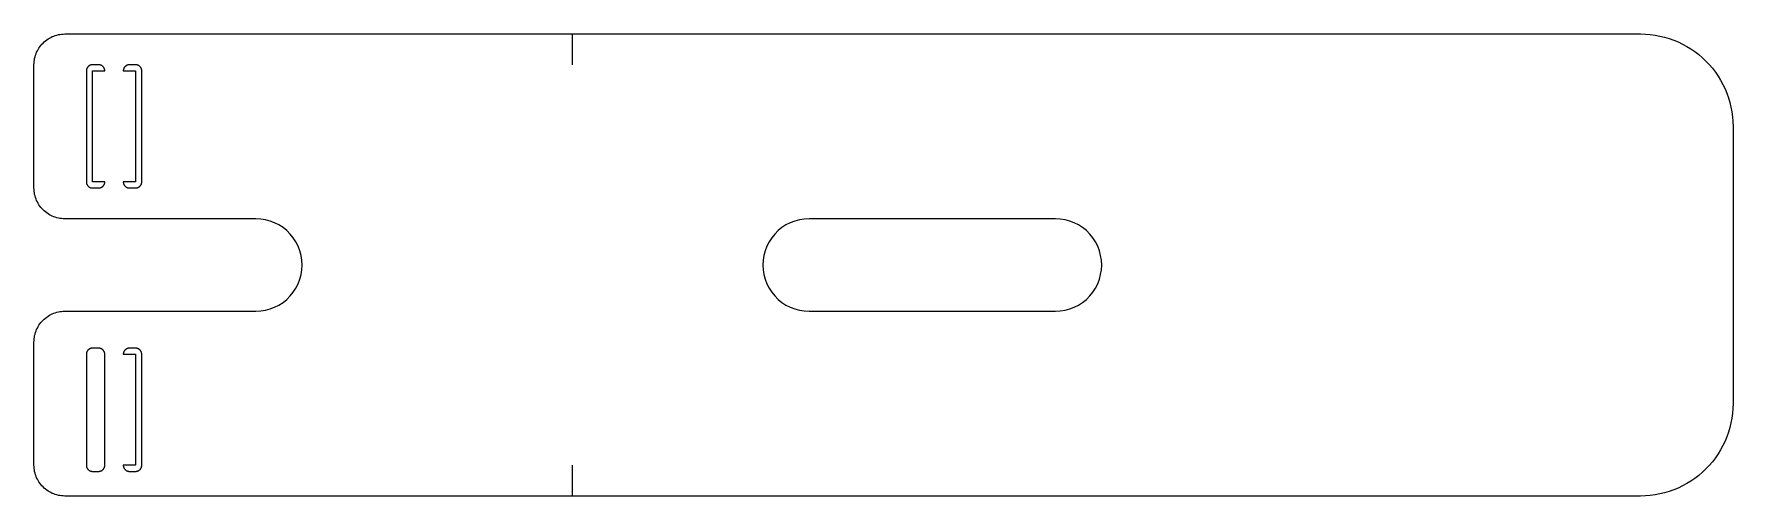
# Model space of a CAD drawing. Header units: metres. Extents: x -230 to 46, y -38 to 38.
import ezdxf

# ---------------------------------------------------------------- set-up
doc = ezdxf.new("R2010")
doc.units = ezdxf.units.M
doc.layers.add('BEND_LINES', color=1, linetype='Continuous')
doc.layers.add('CUT', color=3, linetype='Continuous')

msp = doc.modelspace()

# ---------------------------------------------------------------- linework, layer by layer
at = {"layer": 'BEND_LINES'}
for p, q in [((-142.833, 37.5), (-142.833, 32.5)), ((-142.833, -32.5), (-142.833, -37.5))]:
    msp.add_line(p, q, dxfattribs=at)
at = {"layer": 'CUT'}
for points in [[(-226.776, -37.255), (-227.022, -37.168), (-227.264, -37.068), (-227.501, -36.955), (-227.731, -36.83), (-227.954, -36.693), (-228.17, -36.545), (-228.377, -36.386), (-228.576, -36.216), (-228.766, -36.036), (-228.946, -35.846), (-229.116, -35.647), (-229.276, -35.439), (-229.424, -35.223), (-229.561, -35), (-229.686, -34.77), (-229.798, -34.534), (-229.899, -34.292), (-229.986, -34.045), (-230.06, -33.794), (-230.121, -33.54), (-230.169, -33.282), (-230.203, -33.023), (-230.224, -32.762), (-230.231, -32.5), (-230.231, -12.5), (-230.224, -12.238), (-230.203, -11.977), (-230.169, -11.718), (-230.121, -11.46), (-230.06, -11.206), (-229.986, -10.955), (-229.899, -10.708), (-229.798, -10.466), (-229.686, -10.23), (-229.561, -10), (-229.424, -9.777), (-229.276, -9.561), (-229.116, -9.353), (-228.946, -9.154), (-228.766, -8.964), (-228.576, -8.784), (-228.377, -8.614), (-228.17, -8.455), (-227.954, -8.307), (-227.731, -8.17), (-227.501, -8.045), (-227.264, -7.932), (-227.022, -7.832), (-226.776, -7.745), (-226.525, -7.67), (-226.27, -7.609), (-226.013, -7.562), (-225.753, -7.527), (-225.492, -7.507), (-225.231, -7.5), (-223.731, -7.5), (-209.251, -7.5), (-194.21, -7.5), (-193.426, -7.459), (-192.651, -7.336), (-191.892, -7.133), (-191.159, -6.852), (-190.46, -6.495), (-189.802, -6.068), (-189.191, -5.574), (-188.636, -5.018), (-188.142, -4.408), (-187.715, -3.75), (-187.358, -3.051), (-187.077, -2.318), (-186.874, -1.559), (-186.751, -0.784), (-186.71, 0), (-186.751, 0.784), (-186.874, 1.559), (-187.077, 2.318), (-187.358, 3.051), (-187.715, 3.75), (-188.142, 4.408), (-188.636, 5.018), (-189.191, 5.574), (-189.802, 6.068), (-190.46, 6.495), (-191.159, 6.852), (-191.892, 7.133), (-192.651, 7.336), (-193.426, 7.459), (-194.21, 7.5), (-209.251, 7.5), (-223.731, 7.5), (-225.231, 7.5), (-225.492, 7.507), (-225.753, 7.527), (-226.013, 7.562), (-226.27, 7.609), (-226.525, 7.67), (-226.776, 7.745), (-227.022, 7.832), (-227.264, 7.932), (-227.501, 8.045), (-227.731, 8.17), (-227.954, 8.307), (-228.17, 8.455), (-228.377, 8.614), (-228.576, 8.784), (-228.766, 8.964), (-228.946, 9.154), (-229.116, 9.353), (-229.276, 9.561), (-229.424, 9.777), (-229.561, 10), (-229.686, 10.23), (-229.798, 10.466), (-229.899, 10.708), (-229.986, 10.955), (-230.06, 11.206), (-230.121, 11.46), (-230.169, 11.718), (-230.203, 11.977), (-230.224, 12.238), (-230.231, 12.5), (-230.231, 32.5), (-230.224, 32.762), (-230.203, 33.023), (-230.169, 33.282), (-230.121, 33.54), (-230.06, 33.794), (-229.986, 34.045), (-229.899, 34.292), (-229.798, 34.534), (-229.686, 34.77), (-229.561, 35), (-229.424, 35.223), (-229.276, 35.439), (-229.116, 35.647), (-228.946, 35.846), (-228.766, 36.036), (-228.576, 36.216), (-228.377, 36.386), (-228.17, 36.545), (-227.954, 36.693), (-227.731, 36.83), (-227.501, 36.955), (-227.264, 37.068), (-227.022, 37.168), (-226.776, 37.255), (-226.525, 37.33), (-226.27, 37.391), (-226.013, 37.438), (-225.753, 37.473), (-225.492, 37.493), (-225.231, 37.5), (-223.731, 37.5), (-209.251, 37.5), (-161.272, 37.5), (-124.393, 37.5), (-44.395, 37.5), (30.604, 37.5), (31.389, 37.479), (32.172, 37.418), (32.95, 37.315), (33.722, 37.172), (34.486, 36.989), (35.239, 36.766), (35.979, 36.504), (36.705, 36.203), (37.414, 35.865), (38.104, 35.49), (38.773, 35.08), (39.421, 34.635), (40.044, 34.157), (40.641, 33.647), (41.21, 33.107), (41.751, 32.537), (42.261, 31.94), (42.739, 31.317), (43.184, 30.67), (43.594, 30), (43.969, 29.31), (44.307, 28.601), (44.607, 27.876), (44.87, 27.135), (45.093, 26.382), (45.276, 25.619), (45.419, 24.847), (45.522, 24.068), (45.583, 23.285), (45.604, 22.5), (45.604, -22.5), (45.583, -23.285), (45.522, -24.068), (45.419, -24.847), (45.276, -25.619), (45.093, -26.382), (44.87, -27.135), (44.607, -27.876), (44.307, -28.601), (43.969, -29.31), (43.594, -30), (43.184, -30.67), (42.739, -31.317), (42.261, -31.94), (41.751, -32.537), (41.21, -33.107), (40.641, -33.647), (40.044, -34.157), (39.421, -34.635), (38.773, -35.08), (38.104, -35.49), (37.414, -35.865), (36.705, -36.203), (35.979, -36.504), (35.239, -36.766), (34.486, -36.989), (33.722, -37.172), (32.95, -37.315), (32.172, -37.418), (31.389, -37.479), (30.604, -37.5), (-44.395, -37.5), (-124.393, -37.5), (-161.272, -37.5), (-209.251, -37.5), (-223.731, -37.5), (-225.231, -37.5), (-225.492, -37.493), (-225.753, -37.473), (-226.013, -37.438), (-226.27, -37.391), (-226.525, -37.33), (-226.776, -37.255)], [(-221.718, 13.344), (-221.709, 13.292), (-221.697, 13.241), (-221.682, 13.191), (-221.664, 13.142), (-221.644, 13.093), (-221.622, 13.046), (-221.597, 13), (-221.569, 12.955), (-221.54, 12.912), (-221.508, 12.871), (-221.474, 12.831), (-221.438, 12.793), (-221.4, 12.757), (-221.36, 12.723), (-221.318, 12.691), (-221.275, 12.661), (-221.231, 12.634), (-221.185, 12.609), (-221.137, 12.586), (-221.089, 12.566), (-221.04, 12.549), (-220.989, 12.534), (-220.939, 12.522), (-220.887, 12.512), (-220.835, 12.505), (-220.783, 12.501), (-220.731, 12.5), (-219.731, 12.5), (-219.678, 12.501), (-219.626, 12.505), (-219.574, 12.512), (-219.523, 12.522), (-219.472, 12.534), (-219.422, 12.549), (-219.372, 12.566), (-219.324, 12.586), (-219.277, 12.609), (-219.231, 12.634), (-219.186, 12.661), (-219.143, 12.691), (-219.101, 12.723), (-219.062, 12.757), (-219.024, 12.793), (-218.988, 12.831), (-218.954, 12.871), (-218.922, 12.912), (-218.892, 12.955), (-218.865, 13), (-218.84, 13.046), (-218.817, 13.093), (-218.797, 13.142), (-218.78, 13.191), (-218.765, 13.241), (-218.753, 13.292), (-218.743, 13.344), (-218.736, 13.395), (-218.732, 13.448), (-218.731, 13.5), (-220.731, 13.5), (-220.731, 31.5), (-218.731, 31.5), (-218.732, 31.552), (-218.736, 31.605), (-218.743, 31.656), (-218.753, 31.708), (-218.765, 31.759), (-218.78, 31.809), (-218.797, 31.858), (-218.817, 31.907), (-218.84, 31.954), (-218.865, 32), (-218.892, 32.045), (-218.922, 32.088), (-218.954, 32.129), (-218.988, 32.169), (-219.024, 32.207), (-219.062, 32.243), (-219.101, 32.277), (-219.143, 32.309), (-219.186, 32.339), (-219.231, 32.366), (-219.277, 32.391), (-219.324, 32.414), (-219.372, 32.434), (-219.422, 32.451), (-219.472, 32.466), (-219.523, 32.478), (-219.574, 32.488), (-219.626, 32.495), (-219.678, 32.499), (-219.731, 32.5), (-220.731, 32.5), (-220.783, 32.499), (-220.835, 32.495), (-220.887, 32.488), (-220.939, 32.478), (-220.989, 32.466), (-221.04, 32.451), (-221.089, 32.434), (-221.137, 32.414), (-221.185, 32.391), (-221.231, 32.366), (-221.275, 32.339), (-221.318, 32.309), (-221.36, 32.277), (-221.4, 32.243), (-221.438, 32.207), (-221.474, 32.169), (-221.508, 32.129), (-221.54, 32.088), (-221.569, 32.045), (-221.597, 32), (-221.622, 31.954), (-221.644, 31.907), (-221.664, 31.858), (-221.682, 31.809), (-221.697, 31.759), (-221.709, 31.708), (-221.718, 31.656), (-221.725, 31.605), (-221.729, 31.552), (-221.731, 31.5), (-221.731, 13.5), (-221.729, 13.448), (-221.725, 13.395), (-221.718, 13.344)], [(-212.797, 31.858), (-212.817, 31.907), (-212.84, 31.954), (-212.865, 32), (-212.892, 32.045), (-212.922, 32.088), (-212.954, 32.129), (-212.988, 32.169), (-213.024, 32.207), (-213.062, 32.243), (-213.101, 32.277), (-213.143, 32.309), (-213.186, 32.339), (-213.231, 32.366), (-213.277, 32.391), (-213.324, 32.414), (-213.372, 32.434), (-213.422, 32.451), (-213.472, 32.466), (-213.523, 32.478), (-213.574, 32.488), (-213.626, 32.495), (-213.678, 32.499), (-213.731, 32.5), (-214.731, 32.5), (-214.783, 32.499), (-214.835, 32.495), (-214.887, 32.488), (-214.939, 32.478), (-214.989, 32.466), (-215.04, 32.451), (-215.089, 32.434), (-215.137, 32.414), (-215.185, 32.391), (-215.231, 32.366), (-215.275, 32.339), (-215.318, 32.309), (-215.36, 32.277), (-215.4, 32.243), (-215.438, 32.207), (-215.474, 32.169), (-215.508, 32.129), (-215.54, 32.088), (-215.569, 32.045), (-215.597, 32), (-215.622, 31.954), (-215.644, 31.907), (-215.664, 31.858), (-215.682, 31.809), (-215.697, 31.759), (-215.709, 31.708), (-215.718, 31.656), (-215.725, 31.605), (-215.729, 31.552), (-215.731, 31.5), (-213.731, 31.5), (-213.731, 13.5), (-215.731, 13.5), (-215.729, 13.448), (-215.725, 13.395), (-215.718, 13.344), (-215.709, 13.292), (-215.697, 13.241), (-215.682, 13.191), (-215.664, 13.142), (-215.644, 13.093), (-215.622, 13.046), (-215.597, 13), (-215.569, 12.955), (-215.54, 12.912), (-215.508, 12.871), (-215.474, 12.831), (-215.438, 12.793), (-215.4, 12.757), (-215.36, 12.723), (-215.318, 12.691), (-215.275, 12.661), (-215.231, 12.634), (-215.185, 12.609), (-215.137, 12.586), (-215.089, 12.566), (-215.04, 12.549), (-214.989, 12.534), (-214.939, 12.522), (-214.887, 12.512), (-214.835, 12.505), (-214.783, 12.501), (-214.731, 12.5), (-213.731, 12.5), (-213.678, 12.501), (-213.626, 12.505), (-213.574, 12.512), (-213.523, 12.522), (-213.472, 12.534), (-213.422, 12.549), (-213.372, 12.566), (-213.324, 12.586), (-213.277, 12.609), (-213.231, 12.634), (-213.186, 12.661), (-213.143, 12.691), (-213.101, 12.723), (-213.062, 12.757), (-213.024, 12.793), (-212.988, 12.831), (-212.954, 12.871), (-212.922, 12.912), (-212.892, 12.955), (-212.865, 13), (-212.84, 13.046), (-212.817, 13.093), (-212.797, 13.142), (-212.78, 13.191), (-212.765, 13.241), (-212.753, 13.292), (-212.743, 13.344), (-212.736, 13.395), (-212.732, 13.448), (-212.731, 13.5), (-212.731, 31.5), (-212.732, 31.552), (-212.736, 31.605), (-212.743, 31.656), (-212.753, 31.708), (-212.765, 31.759), (-212.78, 31.809), (-212.797, 31.858)], [(-60.644, -6.495), (-59.986, -6.068), (-59.376, -5.574), (-58.82, -5.018), (-58.326, -4.408), (-57.899, -3.75), (-57.542, -3.051), (-57.261, -2.318), (-57.058, -1.559), (-56.935, -0.784), (-56.894, 0), (-56.935, 0.784), (-57.058, 1.559), (-57.261, 2.318), (-57.542, 3.051), (-57.899, 3.75), (-58.326, 4.408), (-58.82, 5.018), (-59.376, 5.574), (-59.986, 6.068), (-60.644, 6.495), (-61.343, 6.852), (-62.076, 7.133), (-62.835, 7.336), (-63.61, 7.459), (-64.394, 7.5), (-104.394, 7.5), (-105.178, 7.459), (-105.953, 7.336), (-106.712, 7.133), (-107.445, 6.852), (-108.144, 6.495), (-108.802, 6.068), (-109.412, 5.574), (-109.968, 5.018), (-110.462, 4.408), (-110.889, 3.75), (-111.246, 3.051), (-111.527, 2.318), (-111.73, 1.559), (-111.853, 0.784), (-111.894, 0), (-111.853, -0.784), (-111.73, -1.559), (-111.527, -2.318), (-111.246, -3.051), (-110.889, -3.75), (-110.462, -4.408), (-109.968, -5.018), (-109.412, -5.574), (-108.802, -6.068), (-108.144, -6.495), (-107.445, -6.852), (-106.712, -7.133), (-105.953, -7.336), (-105.178, -7.459), (-104.394, -7.5), (-64.394, -7.5), (-63.61, -7.459), (-62.835, -7.336), (-62.076, -7.133), (-61.343, -6.852), (-60.644, -6.495)], [(-221.682, -32.809), (-221.664, -32.858), (-221.644, -32.907), (-221.622, -32.954), (-221.597, -33), (-221.569, -33.045), (-221.54, -33.088), (-221.508, -33.129), (-221.474, -33.169), (-221.438, -33.207), (-221.4, -33.243), (-221.36, -33.277), (-221.318, -33.309), (-221.275, -33.339), (-221.231, -33.366), (-221.185, -33.391), (-221.137, -33.414), (-221.089, -33.434), (-221.04, -33.451), (-220.989, -33.466), (-220.939, -33.478), (-220.887, -33.488), (-220.835, -33.495), (-220.783, -33.499), (-220.731, -33.5), (-219.731, -33.5), (-219.678, -33.499), (-219.626, -33.495), (-219.574, -33.488), (-219.523, -33.478), (-219.472, -33.466), (-219.422, -33.451), (-219.372, -33.434), (-219.324, -33.414), (-219.277, -33.391), (-219.231, -33.366), (-219.186, -33.339), (-219.143, -33.309), (-219.101, -33.277), (-219.062, -33.243), (-219.024, -33.207), (-218.988, -33.169), (-218.954, -33.129), (-218.922, -33.088), (-218.892, -33.045), (-218.865, -33), (-218.84, -32.954), (-218.817, -32.907), (-218.797, -32.858), (-218.78, -32.809), (-218.765, -32.759), (-218.753, -32.708), (-218.743, -32.656), (-218.736, -32.605), (-218.732, -32.552), (-218.731, -32.5), (-218.731, -14.5), (-218.732, -14.448), (-218.736, -14.395), (-218.743, -14.344), (-218.753, -14.292), (-218.765, -14.241), (-218.78, -14.191), (-218.797, -14.142), (-218.817, -14.093), (-218.84, -14.046), (-218.865, -14), (-218.892, -13.955), (-218.922, -13.912), (-218.954, -13.871), (-218.988, -13.831), (-219.024, -13.793), (-219.062, -13.757), (-219.101, -13.723), (-219.143, -13.691), (-219.186, -13.661), (-219.231, -13.634), (-219.277, -13.609), (-219.324, -13.586), (-219.372, -13.566), (-219.422, -13.549), (-219.472, -13.534), (-219.523, -13.522), (-219.574, -13.512), (-219.626, -13.505), (-219.678, -13.501), (-219.731, -13.5), (-220.731, -13.5), (-220.783, -13.501), (-220.835, -13.505), (-220.887, -13.512), (-220.939, -13.522), (-220.989, -13.534), (-221.04, -13.549), (-221.089, -13.566), (-221.137, -13.586), (-221.185, -13.609), (-221.231, -13.634), (-221.275, -13.661), (-221.318, -13.691), (-221.36, -13.723), (-221.4, -13.757), (-221.438, -13.793), (-221.474, -13.831), (-221.508, -13.871), (-221.54, -13.912), (-221.569, -13.955), (-221.597, -14), (-221.622, -14.046), (-221.644, -14.093), (-221.664, -14.142), (-221.682, -14.191), (-221.697, -14.241), (-221.709, -14.292), (-221.718, -14.344), (-221.725, -14.395), (-221.729, -14.448), (-221.731, -14.5), (-221.731, -32.5), (-221.729, -32.552), (-221.725, -32.605), (-221.718, -32.656), (-221.709, -32.708), (-221.697, -32.759), (-221.682, -32.809)], [(-215.718, -32.656), (-215.709, -32.708), (-215.697, -32.759), (-215.682, -32.809), (-215.664, -32.858), (-215.644, -32.907), (-215.622, -32.954), (-215.597, -33), (-215.569, -33.045), (-215.54, -33.088), (-215.508, -33.129), (-215.474, -33.169), (-215.438, -33.207), (-215.4, -33.243), (-215.36, -33.277), (-215.318, -33.309), (-215.275, -33.339), (-215.231, -33.366), (-215.185, -33.391), (-215.137, -33.414), (-215.089, -33.434), (-215.04, -33.451), (-214.989, -33.466), (-214.939, -33.478), (-214.887, -33.488), (-214.835, -33.495), (-214.783, -33.499), (-214.731, -33.5), (-213.731, -33.5), (-213.678, -33.499), (-213.626, -33.495), (-213.574, -33.488), (-213.523, -33.478), (-213.472, -33.466), (-213.422, -33.451), (-213.372, -33.434), (-213.324, -33.414), (-213.277, -33.391), (-213.231, -33.366), (-213.186, -33.339), (-213.143, -33.309), (-213.101, -33.277), (-213.062, -33.243), (-213.024, -33.207), (-212.988, -33.169), (-212.954, -33.129), (-212.922, -33.088), (-212.892, -33.045), (-212.865, -33), (-212.84, -32.954), (-212.817, -32.907), (-212.797, -32.858), (-212.78, -32.809), (-212.765, -32.759), (-212.753, -32.708), (-212.743, -32.656), (-212.736, -32.605), (-212.732, -32.552), (-212.731, -32.5), (-212.731, -14.5), (-212.732, -14.448), (-212.736, -14.395), (-212.743, -14.344), (-212.753, -14.292), (-212.765, -14.241), (-212.78, -14.191), (-212.797, -14.142), (-212.817, -14.093), (-212.84, -14.046), (-212.865, -14), (-212.892, -13.955), (-212.922, -13.912), (-212.954, -13.871), (-212.988, -13.831), (-213.024, -13.793), (-213.062, -13.757), (-213.101, -13.723), (-213.143, -13.691), (-213.186, -13.661), (-213.231, -13.634), (-213.277, -13.609), (-213.324, -13.586), (-213.372, -13.566), (-213.422, -13.549), (-213.472, -13.534), (-213.523, -13.522), (-213.574, -13.512), (-213.626, -13.505), (-213.678, -13.501), (-213.731, -13.5), (-214.731, -13.5), (-214.783, -13.501), (-214.835, -13.505), (-214.887, -13.512), (-214.939, -13.522), (-214.989, -13.534), (-215.04, -13.549), (-215.089, -13.566), (-215.137, -13.586), (-215.185, -13.609), (-215.231, -13.634), (-215.275, -13.661), (-215.318, -13.691), (-215.36, -13.723), (-215.4, -13.757), (-215.438, -13.793), (-215.474, -13.831), (-215.508, -13.871), (-215.54, -13.912), (-215.569, -13.955), (-215.597, -14), (-215.622, -14.046), (-215.644, -14.093), (-215.664, -14.142), (-215.682, -14.191), (-215.697, -14.241), (-215.709, -14.292), (-215.718, -14.344), (-215.725, -14.395), (-215.729, -14.448), (-215.731, -14.5), (-213.731, -14.5), (-213.731, -32.5), (-215.731, -32.5), (-215.729, -32.552), (-215.725, -32.605), (-215.718, -32.656)]]:
    msp.add_lwpolyline(points, dxfattribs=at)

doc.saveas('drawing.dxf')
